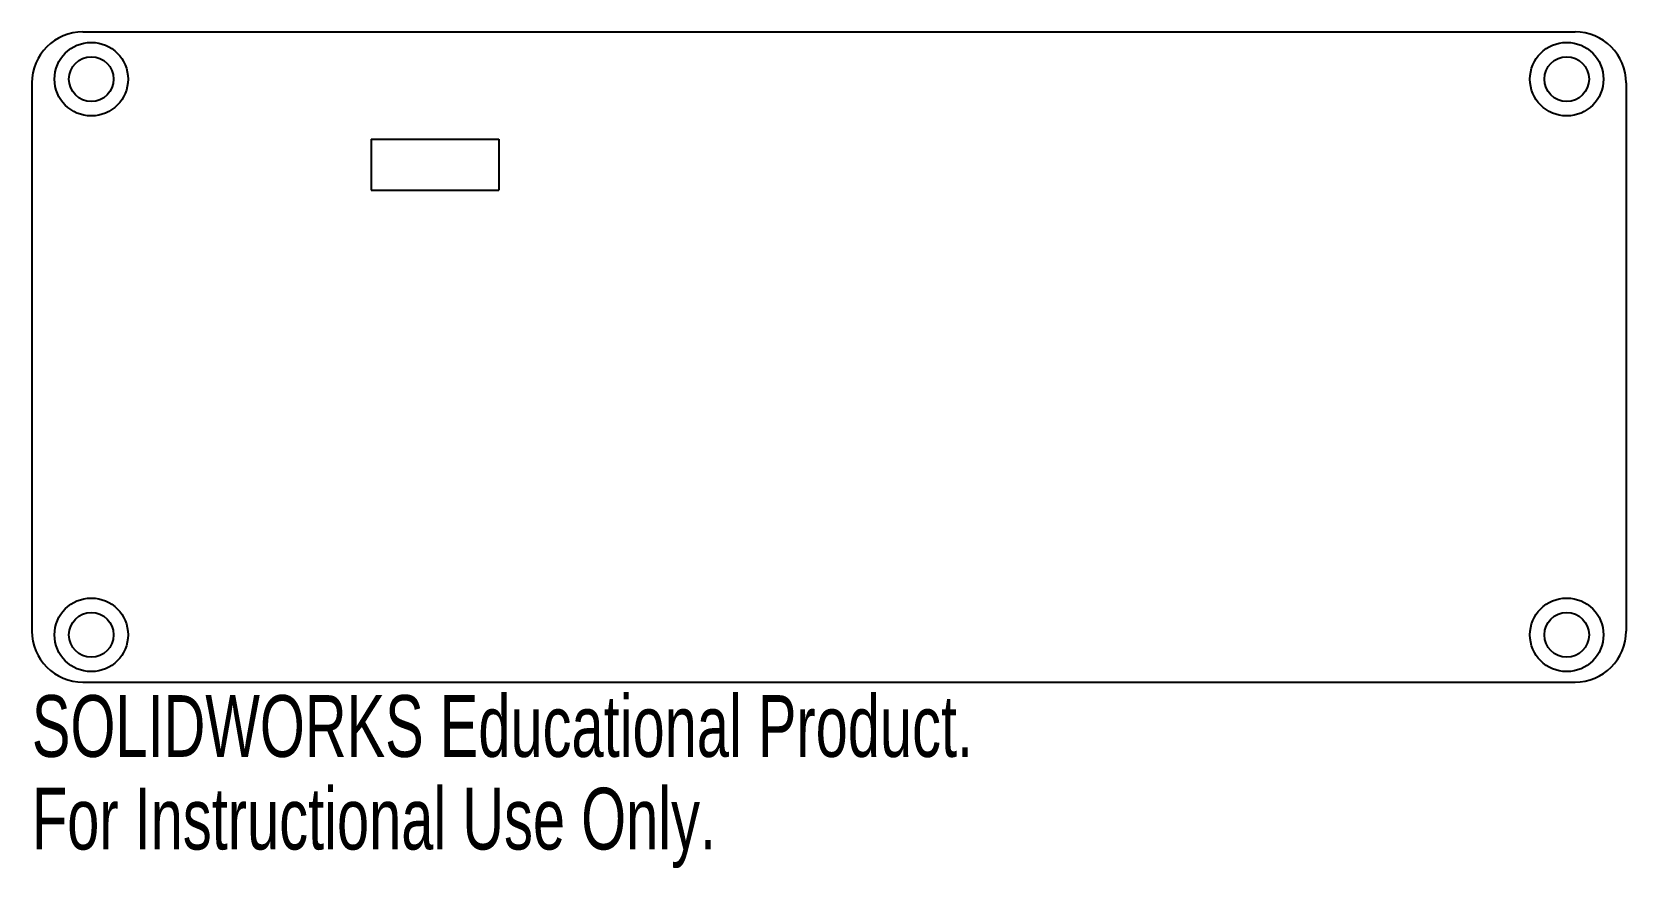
# Model space of a CAD drawing. Header units: millimetres. Extents: x 0 to 125, y -65 to 0.
import ezdxf

# ---------------------------------------------------------------- set-up
doc = ezdxf.new("R2010")
doc.units = ezdxf.units.MM
doc.styles.add('SLDTEXTSTYLE0', font='TXT', dxfattribs={"width": 0.7})

msp = doc.modelspace()

# ---------------------------------------------------------------- linework, layer by layer
at = {"color": 7, "linetype": 'Continuous', "lineweight": 25}
for p, q in [((4, 0), (120.8, 0)), ((0, -4), (0, -46.9)), ((124.8, -4), (124.8, -46.9)), ((26.57, -8.4), (26.57, -12.4)), ((26.57, -8.4), (36.56, -8.4)), ((36.56, -8.4), (36.56, -12.4)), ((26.57, -12.4), (36.56, -12.4)), ((4, -50.9), (120.8, -50.9))]:
    msp.add_line(p, q, dxfattribs=at)
for centre, radius in [((4.65, -3.7), 2.88), ((120.15, -3.7), 2.88), ((4.65, -3.7), 1.75), ((120.15, -3.7), 1.75), ((4.65, -47.2), 2.88), ((120.15, -47.2), 2.88), ((4.65, -47.2), 1.75), ((120.15, -47.2), 1.75)]:
    msp.add_circle(centre, radius, dxfattribs=at)
for centre, start, end in [((120.8, -4), 0, 90), ((4, -4), 90, 180), ((4, -46.9), 180, 270), ((120.8, -46.9), 270, 0)]:
    msp.add_arc(centre, 4, start, end, dxfattribs=at)

# ---------------------------------------------------------------- texts
at = {"color": 7, "linetype": 'Continuous', "char_height": 4.8336, "attachment_point": 1, "style": 'SLDTEXTSTYLE0'}
for s, insert in [('SOLIDWORKS Educational Product.', (0, -51.92)), ('For Instructional Use Only.', (0, -59.17))]:
    msp.add_mtext(s, dxfattribs=dict(at, insert=insert))

doc.saveas('drawing.dxf')
